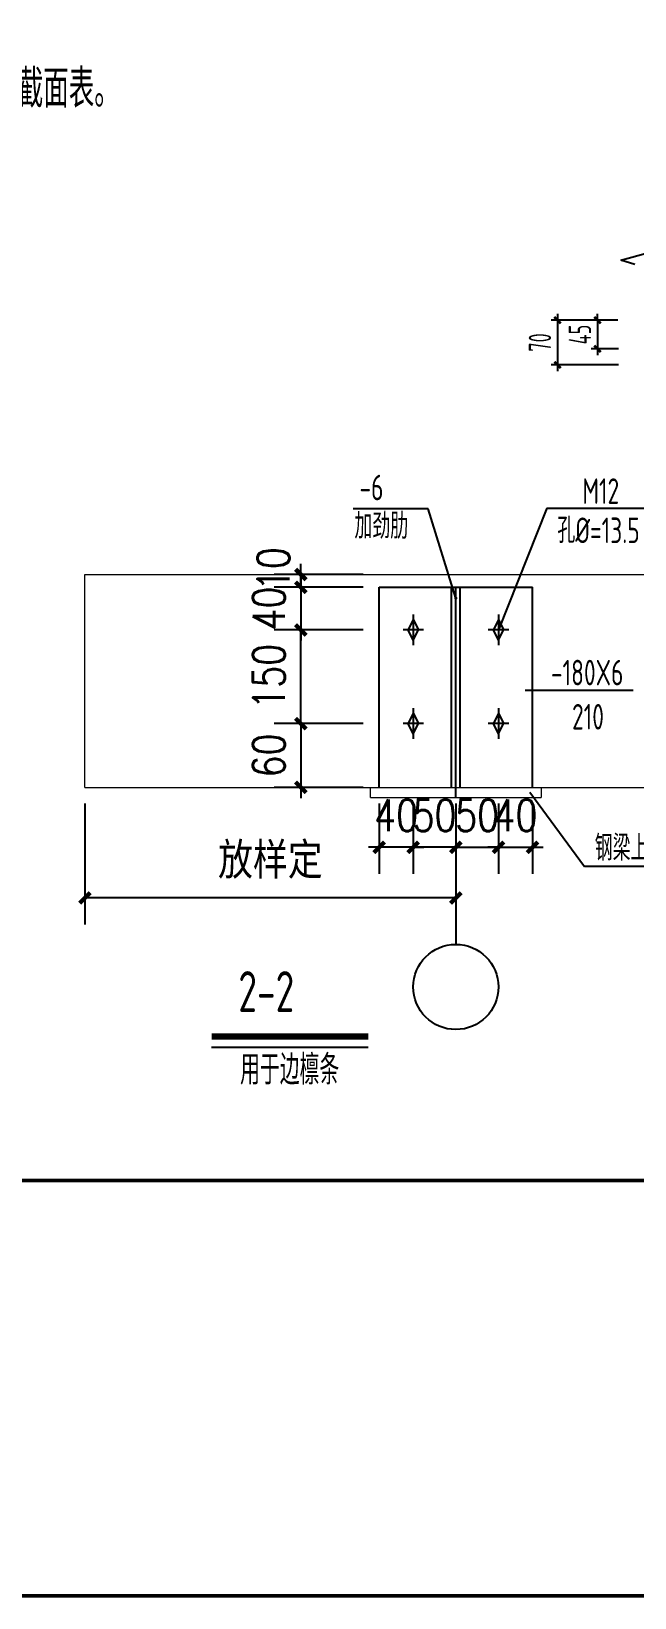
# Model space of a CAD drawing. Extents: x 447413 to 2975780, y -1432727 to 1301644.
# Drawn here: x 2683042 to 2697202, y -541910 to -505126 of the extents above; entities that cross this region are included whole.
import ezdxf
from ezdxf.enums import TextEntityAlignment as Align

# ---------------------------------------------------------------- set-up
doc = ezdxf.new("R2010")
doc.units = 0
doc.header["$LTSCALE"] = 1000
doc.header["$MEASUREMENT"] = 0
for name, color, linetype in [('AXIS', 3, 'Continuous'), ('AXIS_DIM', 3, 'Continuous'), ('BOLT', 253, 'Continuous'), ('DIM', 3, 'Continuous'), ('NUM', 7, 'Continuous'), ('PUB_TEXT', 7, 'Continuous'), ('TDB_细实线', 3, 'Continuous'), ('TEXT', 6, 'Continuous'), ('THIN', 7, 'Continuous'), ('图框', 253, 'Continuous')]:
    doc.layers.add(name, color=color, linetype=linetype)
for name, color, linetype, lineweight in [('rein', 6, 'Continuous', 18), ('檩条', 7, 'Continuous', 18), ('钢梁', 141, 'Continuous', 18)]:
    doc.layers.add(name, color=color, linetype=linetype, lineweight=lineweight)
doc.styles.add('DIM_FONT', font='SIMPLEX', dxfattribs={"width": 0.8})
doc.styles.add('TSSD_Axis', font='Complex.shx', dxfattribs={"width": 0.7, "bigfont": 'hztxt.shx'})
doc.styles.add('TSSD_Dimension', font='sysz.shx', dxfattribs={"width": 0.7, "bigfont": 'syfs.shx'})
doc.styles.add('TSSD_Norm', font='tssdeng.shx', dxfattribs={"bigfont": 'tssdchn.shx'})
doc.styles.add('TSSD_REIN', font='Tssdeng.shx', dxfattribs={"width": 0.7, "bigfont": 'hztxt.shx'})
doc.dimstyles.new('DIMN250', dxfattribs={"dimscale": 2.5, "dimtxt": 300, "dimasz": 100, "dimexe": 250, "dimexo": 300, "dimgap": 150, "dimtad": 1, "dimdec": 0, "dimzin": 0, "dimdsep": 46, "dimtxsty": 'DIM_FONT', "dimblk": 'ARCHTICK', "dimcen": 0.09, "dimclrt": 7, "dimazin": 2, "dimtfac": 1, "dimtdec": 0, "dimtix": 1, "dimtmove": 2, "dimatfit": 3, "dimldrblk": 'ARCHTICK', "dimfxl": 0, "dimtolj": 1, "dimtzin": 0, "dimarcsym": 0})
doc.dimstyles.new('TSSD_10_150', dxfattribs={"dimtxt": 525, "dimasz": 150, "dimexe": 150, "dimexo": 375, "dimgap": 150, "dimtad": 1, "dimdec": 0, "dimlfac": 0.066667, "dimzin": 0, "dimdsep": 46, "dimtxsty": 'TSSD_Dimension', "dimblk": 'ARCHTICK', "dimblk1": 'ARCHTICK', "dimblk2": 'ARCHTICK', "dimcen": 0, "dimdle": 150, "dimclrt": 7, "dimadec": 0, "dimazin": 0, "dimtfac": 1, "dimtdec": 0, "dimtix": 1, "dimtmove": 2, "dimatfit": 3, "dimfxl": 0, "dimtolj": 1, "dimtzin": 0, "dimarcsym": 0})

# ---------------------------------------------------------------- blocks, each defined once
blk = doc.blocks.new('A$C6B0021A6')
at = {"layer": '图框', "color": 153, "const_width": 58, "elevation": -84000}
for points in [[(111420, 1020), (2520, 1020), (2520, 83120), (111420, 83120)], [(111420, 83120), (117920, 83120), (117920, 1020), (111420, 1020)]]:
    blk.add_lwpolyline(points, close=True, dxfattribs=at)
blk = doc.blocks.new('_ArchTick')
at = {"color": 0, "linetype": 'ByBlock', "const_width": 0.4}
blk.add_lwpolyline([(-0.5, -0.5), (0.5, 0.5)], dxfattribs=at)
blk = doc.blocks.new('*D1610')
at = {"layer": 'AXIS_DIM', "color": 0, "lineweight": -2, "transparency": 16777216}
for p, q in [((2696807, -511909), (2696179, -511909)), ((2696329, -511909), (2696329, -511759)), ((2696329, -511909), (2696329, -512584)), ((2696825, -512584), (2696179, -512584)), ((2696329, -512584), (2696329, -512734))]:
    blk.add_line(p, q, dxfattribs=at)
at = {"layer": 'Defpoints', "color": 0, "transparency": 16777216}
for p in [(2697182, -511909), (2696329, -512584), (2697200, -512584)]:
    blk.add_point(p, dxfattribs=at)
at = {"layer": 'AXIS_DIM', "color": 0, "lineweight": -2, "transparency": 16777216, "xscale": 150, "yscale": 150, "zscale": 150}
for p, rotation in [((2696329, -511909), 270), ((2696329, -512584), 90)]:
    blk.add_blockref('_ArchTick', p, dxfattribs=dict(at, rotation=rotation))
at = {"layer": 'AXIS_DIM', "color": 7, "transparency": 16777216, "insert": (2695917, -512247), "char_height": 525, "attachment_point": 5, "rotation": 90, "style": 'TSSD_Dimension'}
blk.add_mtext('\\A1;45', dxfattribs=at)
blk = doc.blocks.new('*D1614')
at = {"layer": 'AXIS_DIM', "color": 0, "lineweight": -2, "transparency": 16777216}
for p, q in [((2696807, -511909), (2695242, -511909)), ((2695392, -511759), (2695392, -513109)), ((2696825, -512959), (2695242, -512959))]:
    blk.add_line(p, q, dxfattribs=at)
at = {"layer": 'Defpoints', "color": 0, "transparency": 16777216}
for p in [(2697182, -511909), (2695392, -512959), (2697200, -512959)]:
    blk.add_point(p, dxfattribs=at)
at = {"layer": 'AXIS_DIM', "color": 0, "lineweight": -2, "transparency": 16777216, "xscale": 150, "yscale": 150, "zscale": 150}
for p, rotation in [((2695392, -511909), 90), ((2695392, -512959), 270)]:
    blk.add_blockref('_ArchTick', p, dxfattribs=dict(at, rotation=rotation))
at = {"layer": 'AXIS_DIM', "color": 7, "transparency": 16777216, "insert": (2694979, -512434), "char_height": 525, "attachment_point": 5, "rotation": 90, "style": 'TSSD_Dimension'}
blk.add_mtext('\\A1;70', dxfattribs=at)
blk = doc.blocks.new('*D1585')
at = {"layer": 'AXIS', "color": 0, "lineweight": -2, "transparency": 16777216}
for p, q in [((2690830, -519182), (2688742, -519182)), ((2689367, -521382), (2689367, -519182)), ((2690830, -521382), (2688742, -521382))]:
    blk.add_line(p, q, dxfattribs=at)
at = {"layer": 'Defpoints', "color": 0, "transparency": 16777216}
for p in [(2689367, -519182), (2691205, -519182), (2691205, -521382)]:
    blk.add_point(p, dxfattribs=at)
at = {"layer": 'AXIS', "color": 0, "lineweight": -2, "transparency": 16777216, "xscale": 250, "yscale": 250, "zscale": 250}
for p, rotation in [((2689367, -519182), 90), ((2689367, -521382), 270)]:
    blk.add_blockref('_ArchTick', p, dxfattribs=dict(at, rotation=rotation))
at = {"layer": 'AXIS', "color": 7, "transparency": 16777216, "insert": (2688617, -520282), "char_height": 750, "attachment_point": 5, "rotation": 90, "style": 'DIM_FONT'}
blk.add_mtext('\\A1;150', dxfattribs=at)
blk = doc.blocks.new('ts_axno')
at = {"color": 0, "linetype": 'ByBlock', "lineweight": -2}
blk.add_circle((0, 0), 0.5, dxfattribs=at)
at = {"color": 0, "linetype": 'ByBlock', "lineweight": -2, "style": 'TSSD_Axis', "width": 0.7}
blk.add_attdef('A', text='', height=0.6, dxfattribs=at).set_placement((0, 0), align=Align.MIDDLE_CENTER)
blk = doc.blocks.new('*D1586')
at = {"layer": 'AXIS', "color": 0, "lineweight": -2, "transparency": 16777216}
for p, q in [((2692005, -523257), (2692005, -524913)), ((2693005, -523257), (2693005, -524913)), ((2692005, -524288), (2691755, -524288)), ((2693005, -524288), (2692005, -524288)), ((2693005, -524288), (2693255, -524288))]:
    blk.add_line(p, q, dxfattribs=at)
at = {"layer": 'Defpoints', "color": 0, "transparency": 16777216}
for p in [(2692005, -522882), (2693005, -522882), (2692005, -524288)]:
    blk.add_point(p, dxfattribs=at)
at = {"layer": 'AXIS', "color": 0, "lineweight": -2, "transparency": 16777216, "xscale": 250, "yscale": 250, "zscale": 250}
blk.add_blockref('_ArchTick', (2692005, -524288), dxfattribs=at)
at = {"layer": 'AXIS', "color": 0, "lineweight": -2, "transparency": 16777216, "xscale": 250, "yscale": 250, "zscale": 250, "rotation": 180}
blk.add_blockref('_ArchTick', (2693005, -524288), dxfattribs=at)
at = {"layer": 'AXIS', "color": 7, "transparency": 16777216, "insert": (2692505, -523538), "char_height": 750, "attachment_point": 5, "style": 'DIM_FONT'}
blk.add_mtext('\\A1;50', dxfattribs=at)
blk = doc.blocks.new('*D1587')
at = {"layer": 'AXIS', "color": 0, "lineweight": -2, "transparency": 16777216}
for p, q in [((2691205, -523257), (2691205, -524913)), ((2692005, -523257), (2692005, -524913)), ((2691205, -524288), (2690955, -524288)), ((2692005, -524288), (2691205, -524288)), ((2692005, -524288), (2692255, -524288))]:
    blk.add_line(p, q, dxfattribs=at)
at = {"layer": 'Defpoints', "color": 0, "transparency": 16777216}
for p in [(2691205, -522882), (2692005, -522882), (2691205, -524288)]:
    blk.add_point(p, dxfattribs=at)
at = {"layer": 'AXIS', "color": 0, "lineweight": -2, "transparency": 16777216, "xscale": 250, "yscale": 250, "zscale": 250}
blk.add_blockref('_ArchTick', (2691205, -524288), dxfattribs=at)
at = {"layer": 'AXIS', "color": 0, "lineweight": -2, "transparency": 16777216, "xscale": 250, "yscale": 250, "zscale": 250, "rotation": 180}
blk.add_blockref('_ArchTick', (2692005, -524288), dxfattribs=at)
at = {"layer": 'AXIS', "color": 7, "transparency": 16777216, "insert": (2691605, -523538), "char_height": 750, "attachment_point": 5, "style": 'DIM_FONT'}
blk.add_mtext('\\A1;40', dxfattribs=at)
blk = doc.blocks.new('*D1588')
at = {"layer": 'AXIS', "color": 0, "lineweight": -2, "transparency": 16777216}
for p, q in [((2694005, -523257), (2694005, -524913)), ((2694805, -523257), (2694805, -524913)), ((2694005, -524288), (2693755, -524288)), ((2694005, -524288), (2694805, -524288)), ((2694805, -524288), (2695055, -524288))]:
    blk.add_line(p, q, dxfattribs=at)
at = {"layer": 'Defpoints', "color": 0, "transparency": 16777216}
for p in [(2694005, -522882), (2694805, -522882), (2694805, -524288)]:
    blk.add_point(p, dxfattribs=at)
at = {"layer": 'AXIS', "color": 0, "lineweight": -2, "transparency": 16777216, "xscale": 250, "yscale": 250, "zscale": 250}
blk.add_blockref('_ArchTick', (2694005, -524288), dxfattribs=at)
at = {"layer": 'AXIS', "color": 0, "lineweight": -2, "transparency": 16777216, "xscale": 250, "yscale": 250, "zscale": 250, "rotation": 180}
blk.add_blockref('_ArchTick', (2694805, -524288), dxfattribs=at)
at = {"layer": 'AXIS', "color": 7, "transparency": 16777216, "insert": (2694405, -523538), "char_height": 750, "attachment_point": 5, "style": 'DIM_FONT'}
blk.add_mtext('\\A1;40', dxfattribs=at)
blk = doc.blocks.new('*D1589')
at = {"layer": 'AXIS', "color": 0, "lineweight": -2, "transparency": 16777216}
for p, q in [((2693005, -523257), (2693005, -524913)), ((2694005, -523257), (2694005, -524913)), ((2693005, -524288), (2692755, -524288)), ((2693005, -524288), (2694005, -524288)), ((2694005, -524288), (2694255, -524288))]:
    blk.add_line(p, q, dxfattribs=at)
at = {"layer": 'Defpoints', "color": 0, "transparency": 16777216}
for p in [(2693005, -522882), (2694005, -522882), (2694005, -524288)]:
    blk.add_point(p, dxfattribs=at)
at = {"layer": 'AXIS', "color": 0, "lineweight": -2, "transparency": 16777216, "xscale": 250, "yscale": 250, "zscale": 250}
blk.add_blockref('_ArchTick', (2693005, -524288), dxfattribs=at)
at = {"layer": 'AXIS', "color": 0, "lineweight": -2, "transparency": 16777216, "xscale": 250, "yscale": 250, "zscale": 250, "rotation": 180}
blk.add_blockref('_ArchTick', (2694005, -524288), dxfattribs=at)
at = {"layer": 'AXIS', "color": 7, "transparency": 16777216, "insert": (2693505, -523538), "char_height": 750, "attachment_point": 5, "style": 'DIM_FONT'}
blk.add_mtext('\\A1;50', dxfattribs=at)
blk = doc.blocks.new('*D1590')
at = {"layer": 'AXIS', "color": 0, "lineweight": -2, "transparency": 16777216}
for p, q in [((2684299, -523257), (2684299, -526102)), ((2693005, -523257), (2693005, -526102)), ((2693005, -525477), (2684299, -525477))]:
    blk.add_line(p, q, dxfattribs=at)
at = {"layer": 'Defpoints', "color": 0, "transparency": 16777216}
for p in [(2684299, -522882), (2693005, -522882), (2684299, -525477)]:
    blk.add_point(p, dxfattribs=at)
at = {"layer": 'AXIS', "color": 0, "lineweight": -2, "transparency": 16777216, "xscale": 250, "yscale": 250, "zscale": 250, "rotation": 180}
blk.add_blockref('_ArchTick', (2684299, -525477), dxfattribs=at)
at = {"layer": 'AXIS', "color": 0, "lineweight": -2, "transparency": 16777216, "xscale": 250, "yscale": 250, "zscale": 250}
blk.add_blockref('_ArchTick', (2693005, -525477), dxfattribs=at)
at = {"layer": 'AXIS', "color": 7, "transparency": 16777216, "insert": (2688652, -524611), "char_height": 750, "attachment_point": 5, "style": 'DIM_FONT'}
blk.add_mtext('\\A1;放样定', dxfattribs=at)
blk = doc.blocks.new('*D1591')
at = {"layer": 'AXIS', "color": 0, "lineweight": -2, "transparency": 16777216}
for p, q in [((2689367, -521382), (2689367, -521132)), ((2690830, -521382), (2688742, -521382)), ((2689367, -521382), (2689367, -522882)), ((2690830, -522882), (2688742, -522882)), ((2689367, -522882), (2689367, -523132))]:
    blk.add_line(p, q, dxfattribs=at)
at = {"layer": 'Defpoints', "color": 0, "transparency": 16777216}
for p in [(2691205, -521382), (2689367, -522882), (2691205, -522882)]:
    blk.add_point(p, dxfattribs=at)
at = {"layer": 'AXIS', "color": 0, "lineweight": -2, "transparency": 16777216, "xscale": 250, "yscale": 250, "zscale": 250}
for p, rotation in [((2689367, -521382), 270), ((2689367, -522882), 90)]:
    blk.add_blockref('_ArchTick', p, dxfattribs=dict(at, rotation=rotation))
at = {"layer": 'AXIS', "color": 7, "transparency": 16777216, "insert": (2688617, -522132), "char_height": 750, "attachment_point": 5, "rotation": 90, "style": 'DIM_FONT'}
blk.add_mtext('\\A1;60', dxfattribs=at)
blk = doc.blocks.new('*D1592')
at = {"layer": 'AXIS', "color": 0, "lineweight": -2, "transparency": 16777216}
for p, q in [((2690830, -518182), (2688742, -518182)), ((2689367, -518182), (2689367, -517932)), ((2689367, -518182), (2689367, -519182)), ((2690830, -519182), (2688742, -519182)), ((2689367, -519182), (2689367, -519432))]:
    blk.add_line(p, q, dxfattribs=at)
at = {"layer": 'Defpoints', "color": 0, "transparency": 16777216}
for p in [(2691205, -518182), (2689367, -519182), (2691205, -519182)]:
    blk.add_point(p, dxfattribs=at)
at = {"layer": 'AXIS', "color": 0, "lineweight": -2, "transparency": 16777216, "xscale": 250, "yscale": 250, "zscale": 250}
for p, rotation in [((2689367, -518182), 270), ((2689367, -519182), 90)]:
    blk.add_blockref('_ArchTick', p, dxfattribs=dict(at, rotation=rotation))
at = {"layer": 'AXIS', "color": 7, "transparency": 16777216, "insert": (2688617, -518682), "char_height": 750, "attachment_point": 5, "rotation": 90, "style": 'DIM_FONT'}
blk.add_mtext('\\A1;40', dxfattribs=at)
blk = doc.blocks.new('*D1593')
at = {"layer": 'AXIS', "color": 0, "lineweight": -2, "transparency": 16777216}
for p, q in [((2690830, -517882), (2688742, -517882)), ((2689367, -517882), (2689367, -517632)), ((2689367, -517882), (2689367, -518182)), ((2690830, -518182), (2688742, -518182)), ((2689367, -518182), (2689367, -518432))]:
    blk.add_line(p, q, dxfattribs=at)
at = {"layer": 'Defpoints', "color": 0, "transparency": 16777216}
for p in [(2691205, -517882), (2689367, -518182), (2691205, -518182)]:
    blk.add_point(p, dxfattribs=at)
at = {"layer": 'AXIS', "color": 0, "lineweight": -2, "transparency": 16777216, "xscale": 250, "yscale": 250, "zscale": 250}
for p, rotation in [((2689367, -517882), 270), ((2689367, -518182), 90)]:
    blk.add_blockref('_ArchTick', p, dxfattribs=dict(at, rotation=rotation))
at = {"layer": 'AXIS', "color": 7, "transparency": 16777216, "insert": (2688724, -517754), "char_height": 750, "attachment_point": 5, "rotation": 90, "style": 'DIM_FONT'}
blk.add_mtext('\\A1;10', dxfattribs=at)

msp = doc.modelspace()

# ---------------------------------------------------------------- linework, layer by layer
at = {"layer": 'AXIS', "linetype": 'Continuous'}
msp.add_line((2693005.2, -523121.5, 126000), (2693005.2, -518181.8, 126000), dxfattribs=at)
at = {"layer": 'BOLT', "ltscale": 0.8}
for p, q in [((2692005.2, -518941.8, 126000), (2691885.2, -519181.8, 126000)), ((2692005.2, -518821.8, 126000), (2692005.2, -519541.8, 126000)), ((2692005.2, -518941.8, 126000), (2692125.2, -519181.8, 126000)), ((2694005.2, -518941.8, 126000), (2693885.2, -519181.8, 126000)), ((2694005.2, -518821.8, 126000), (2694005.2, -519541.8, 126000)), ((2694005.2, -518941.8, 126000), (2694125.2, -519181.8, 126000)), ((2692245.2, -519181.8, 126000), (2691765.2, -519181.8, 126000)), ((2692005.2, -519421.8, 126000), (2691885.2, -519181.8, 126000)), ((2692005.2, -519421.8, 126000), (2692125.2, -519181.8, 126000)), ((2694245.2, -519181.8, 126000), (2693765.2, -519181.8, 126000)), ((2694005.2, -519421.8, 126000), (2693885.2, -519181.8, 126000)), ((2694005.2, -519421.8, 126000), (2694125.2, -519181.8, 126000)), ((2692005.2, -521141.8, 126000), (2691885.2, -521381.8, 126000)), ((2692005.2, -521021.8, 126000), (2692005.2, -521741.8, 126000)), ((2692005.2, -521141.8, 126000), (2692125.2, -521381.8, 126000)), ((2694005.2, -521141.8, 126000), (2693885.2, -521381.8, 126000)), ((2694005.2, -521021.8, 126000), (2694005.2, -521741.8, 126000)), ((2694005.2, -521141.8, 126000), (2694125.2, -521381.8, 126000)), ((2692245.2, -521381.8, 126000), (2691765.2, -521381.8, 126000)), ((2692005.2, -521621.8, 126000), (2691885.2, -521381.8, 126000)), ((2692005.2, -521621.8, 126000), (2692125.2, -521381.8, 126000)), ((2694245.2, -521381.8, 126000), (2693765.2, -521381.8, 126000)), ((2694005.2, -521621.8, 126000), (2693885.2, -521381.8, 126000)), ((2694005.2, -521621.8, 126000), (2694125.2, -521381.8, 126000))]:
    msp.add_line(p, q, dxfattribs=at)
at = {"layer": 'DIM'}
msp.add_line((2693005.2, -523995.2, 126000), (2693005.2, -526568, 126000), dxfattribs=at)
at = {"layer": 'NUM', "color": 7, "linetype": 'ByBlock', "const_width": 150, "elevation": 126000}
msp.add_lwpolyline([(2687271.6, -528731.8), (2690948.3, -528731.8)], dxfattribs=at)
at = {"layer": 'NUM', "color": 7, "linetype": 'ByBlock', "elevation": 126000}
msp.add_lwpolyline([(2687271.6, -528983.9), (2690948.3, -528983.9)], dxfattribs=at)
at = {"layer": 'rein', "const_width": 36, "elevation": 126000}
msp.add_lwpolyline([(2692987.4, -518439.8, 1), (2693023.4, -518439.8, 1)], format="xyb", close=True, dxfattribs=at)
at = {"layer": 'TDB_细实线'}
for p, q in [((2696876.5, -510497.7, 252000), (2697532.8, -510320.9, 252000)), ((2697204.6, -510604.3, 252000), (2696876.5, -510497.7, 252000))]:
    msp.add_line(p, q, dxfattribs=at)
at = {"layer": 'TEXT', "color": 7, "linetype": 'Continuous', "ltscale": 0.8}
for p, q in [((2692352.9, -516338.7, 126000), (2690595.2, -516338.7, 126000)), ((2693005.4, -518439.8, 126000), (2692352.9, -516338.7, 126000)), ((2695142, -516323.9, 126000), (2694005.2, -519181.8, 126000)), ((2695142, -516323.9, 126000), (2698015.9, -516323.9, 126000)), ((2694634.8, -520595.4, 126000), (2697164.3, -520595.4, 126000)), ((2694745.3, -522993.1, 126000), (2696023.4, -524735.6, 126000)), ((2698366.7, -524735.6, 126000), (2696023.4, -524735.6, 126000))]:
    msp.add_line(p, q, dxfattribs=at)
at = {"layer": 'THIN', "linetype": 'Continuous', "ltscale": 0.8}
for p, q in [((2691205.2, -522881.5, 126000), (2691205.2, -518181.8, 126000)), ((2691205.2, -518181.8, 126000), (2694805.2, -518181.8, 126000)), ((2692905.2, -522881.5, 126000), (2692905.2, -518181.8, 126000)), ((2693105.2, -522881.5, 126000), (2693105.2, -518181.8, 126000)), ((2694805.2, -522881.5, 126000), (2694805.2, -518181.8, 126000))]:
    msp.add_line(p, q, dxfattribs=at)
at = {"layer": '檩条'}
for p, q in [((2684299.5, -517881.5, 126000), (2698693.9, -517881.5, 126000)), ((2684299.5, -522881.5, 126000), (2684299.5, -517881.5, 126000)), ((2684299.5, -522881.5, 126000), (2698693.9, -522881.5, 126000))]:
    msp.add_line(p, q, dxfattribs=at)
at = {"layer": '钢梁', "linetype": 'Continuous', "ltscale": 0.8}
for p, q in [((2691005.2, -522881.5, 126000), (2695005.2, -522881.5, 126000)), ((2691005.2, -523121.5, 126000), (2691005.2, -522881.5, 126000)), ((2695005.2, -522881.5, 126000), (2695005.2, -523121.5, 126000)), ((2691005.2, -523121.5, 126000), (2695005.2, -523121.5, 126000))]:
    msp.add_line(p, q, dxfattribs=at)

# ---------------------------------------------------------------- block references
at = {"xscale": 1.5, "yscale": 1.5, "zscale": 1.5, "rotation": 270}
msp.add_blockref('A$C6B0021A6', (2617168.3, -364986.5, 252000), dxfattribs=at)
at = {"layer": 'NUM', "color": 7, "xscale": 2000, "yscale": 2000, "zscale": 2000}
msp.add_blockref('ts_axno', (2693005.2, -527568, 126000), dxfattribs=at)

# ---------------------------------------------------------------- texts
at = {"layer": 'NUM', "color": 7, "style": 'TSSD_Norm', "width": 0.7}
msp.add_text('2-2', height=960, dxfattribs=at).set_placement((2687899.8, -528444.4, 126000), align=Align.BOTTOM_LEFT)
msp.add_text('用于边檩条', height=700, dxfattribs=at).set_placement((2689105.5, -529162.1, 126000), align=Align.TOP_CENTER)
at = {"layer": 'PUB_TEXT', "style": 'TSSD_Norm', "width": 0.7}
msp.add_text('说明：1.未注明的各构件详见构件截面表。', height=900, dxfattribs=at).set_placement((2673866.1, -506921.6, 252000))
at = {"layer": 'TEXT', "color": 7, "linetype": 'Continuous', "ltscale": 0.8, "style": 'TSSD_REIN', "width": 0.7}
for s, p in [('-6', (2690744.2, -516138.7, 126000)), ('M12', (2695974.8, -516223.9, 126000)), ('加劲肋', (2690626.2, -517042.9, 126000)), ('孔%%c=13.5', (2695388.8, -517144, 126000)), ('-180X6', (2695237, -520485.4, 126000)), ('210', (2695732.5, -521522.9, 126000)), ('钢梁上翼缘', (2696266.3, -524602.7, 126000))]:
    msp.add_text(s, height=600, dxfattribs=at).set_placement(p)

# ---------------------------------------------------------------- dimensions: what is measured, and where the dimension line sits
at = {"layer": 'AXIS'}
dim = msp.add_linear_dim(base=(2689367.3, -518181.8, 126000), p1=(2691205.2, -517881.5, 126000), p2=(2691205.2, -518181.8, 126000), angle=90, text='10', dimstyle='DIMN250', override={"dimexo": 150}, dxfattribs=at)
dim.commit()
dim.dimension.update_dxf_attribs({"geometry": '*D1593', "text_midpoint": (2688724.5, -517753.5, 126000), "dimtype": 128})
for base, p1, p2, angle, text, picture, middle in [((2689367.3, -519181.8, 126000), (2691205.2, -518181.8, 126000), (2691205.2, -519181.8, 126000), 90, '40', '*D1592', (2688617.3, -518681.8, 126000)), ((2689367.3, -519181.8, 126000), (2691205.2, -521381.8, 126000), (2691205.2, -519181.8, 126000), 90, '150', '*D1585', (2688617.3, -520281.8, 126000)), ((2689367.3, -522881.5, 126000), (2691205.2, -521381.8, 126000), (2691205.2, -522881.5, 126000), 90, '60', '*D1591', (2688617.3, -522131.7, 126000)), ((2694005.2, -524288.3, 126000), (2693005.2, -522881.5, 126000), (2694005.2, -522881.5, 126000), 180, '50', '*D1589', (2693505.2, -523538.3, 126000)), ((2694805.2, -524288.3, 126000), (2694005.2, -522881.5, 126000), (2694805.2, -522881.5, 126000), 180, '40', '*D1588', (2694405.2, -523538.3, 126000))]:
    dim = msp.add_linear_dim(base=base, p1=p1, p2=p2, angle=angle, text=text, dimstyle='DIMN250', override={"dimexo": 150}, dxfattribs=at)
    dim.commit()
    dim.dimension.update_dxf_attribs({"geometry": picture, "text_midpoint": middle})
for base, p1, p2, text, picture, middle in [((2684299.5, -525477.3, 126000), (2693005.2, -522881.5, 126000), (2684299.5, -522881.5, 126000), '放样定', '*D1590', (2688652.3, -524610.6, 126000)), ((2691205.2, -524288.3, 126000), (2692005.2, -522881.5, 126000), (2691205.2, -522881.5, 126000), '40', '*D1587', (2691605.2, -523538.3, 126000)), ((2692005.2, -524288.3, 126000), (2693005.2, -522881.5, 126000), (2692005.2, -522881.5, 126000), '50', '*D1586', (2692505.2, -523538.3, 126000))]:
    dim = msp.add_linear_dim(base=base, p1=p1, p2=p2, text=text, dimstyle='DIMN250', override={"dimexo": 150}, dxfattribs=at)
    dim.commit()
    dim.dimension.update_dxf_attribs({"geometry": picture, "text_midpoint": middle})
at = {"layer": 'AXIS_DIM'}
for base, p2, text, picture, middle in [((2695392, -512959.3, 252000), (2697199.8, -512959.3, 252000), '70', '*D1614', (2694979.5, -512434.3, 252000)), ((2696329.5, -512584.3, 252000), (2697199.8, -512584.3, 252000), '45', '*D1610', (2695917, -512246.8, 252000))]:
    dim = msp.add_linear_dim(base=base, p1=(2697181.6, -511909.3, 252000), p2=p2, angle=270, text=text, dimstyle='TSSD_10_150', dxfattribs=at)
    dim.commit()
    dim.dimension.update_dxf_attribs({"geometry": picture, "text_midpoint": middle})

doc.saveas('drawing.dxf')
